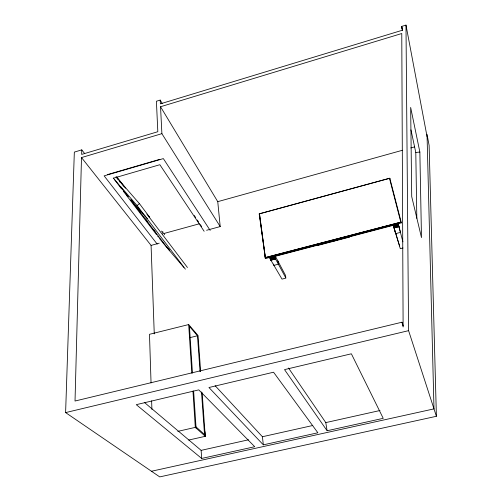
<?xml version="1.0" encoding="UTF-8"?>
<svg xmlns="http://www.w3.org/2000/svg" width="502" height="502" viewBox="0 0 502 502"><rect width="100%" height="100%" fill="white"/><g stroke="black" fill="none" stroke-linecap="round" stroke-linejoin="round"><path stroke-width="0.75" d="M151.472 471.252L433.992 408.879L427.026 134.31L429.116 145.417L436.395 416.29L159.736 476.9L65.605 412.594L74.334 152.1L81.77 149.872L81.65 154.421L157.823 131.719L156.404 101.241L160.201 100.08L162.209 103.443M206.604 230.274L220.196 226.571L161.895 133.664L81.5 157.565L75.024 401.029L401.995 322.209L403.231 325.917M164.637 234.02L164.405 234.773M274.908 256.371L275.184 258.317L270.509 259.54L270.553 258.831L274.908 257.821L274.632 255.876M275.002 256.535L275.46 258.812L270.785 260.036L270.835 259.327L270.509 259.54M275.46 258.812L270.879 260.199L282.005 279.112L285.902 278.108L275.548 258.976L275.09 256.221M398.061 223.446L398.707 225.938L393.769 227.23L393.913 226.477L398.557 225.392L398.023 223.472M398.337 225.85L398.858 226.477L393.926 227.77L394.07 227.017L398.707 225.938M270.289 258.273L271.651 256.867L274.073 257.055L270.289 258.273L269.543 256.949M169.375 250.228L167.348 248.145M120.474 186.361L137.071 205.531L139.449 203.661L147.55 214.429M393.053 224.595L393.612 226.691L393.913 226.477M393.769 227.23L393.719 225.618M393.926 227.77L398.858 226.477M271.111 259.823L270.785 260.036L270.603 258.737M269.241 257.306L270.227 259.051L270.553 258.831M402.34 30.409L401.738 26.393L405.986 25.1L427.089 136.745M161.895 133.664L160.533 106.744L401.769 33.521L403.119 326.934L401.995 322.209M107.359 174.633L159.856 159.329M113.628 178.128L159.862 164.706L204.145 231.284M160.533 106.744L217.755 201.66L402.522 150.249M410.818 147.939L414.589 146.891M162.516 233.894L199.476 223.754M389.809 178.223L401.368 222.869L265.407 258.574L259.195 213.871L389.809 178.223L389.966 178.8M265.106 256.39L265.307 257.846L259.434 213.814L389.489 178.317L400.828 222.185L265.313 257.601L400.828 222.185M81.5 157.565L151.077 245.403L159.247 243.175M265.125 258.072L401.223 222.317L401.368 222.869M279.576 254.407L281.848 253.811M300.761 248.841L303.032 248.245M380.949 227.77L383.221 227.174M388.517 225.787L390.782 225.191M274.28 255.8L274.65 256.466L326.777 242.773M328.289 242.378L334.332 240.791M335.844 240.395L338.11 239.799M339.622 239.404L347.93 237.22M349.442 236.825L393.261 225.316M348.997 236.172L349.273 237.17L317.176 245.597L317.057 244.945M397.948 224.45L398.281 224.363M270.258 258.059L274.073 257.055M397.835 224.57L393.813 225.63L395.595 224.312L397.891 224.789L393.863 225.844L393.449 224.388M270.227 259.051L274.908 257.821L273.941 256.07M393.612 226.691L398.557 225.392M270.321 259.214L275.002 257.984L275.184 258.317L273.54 258.618M393.662 226.873L398.607 225.574L398.199 225.354M270.597 259.71L275.278 258.48L274.883 258.216M393.819 227.412L398.757 226.12M403.031 247.994L400.295 248.697L393.179 224.927M200.649 371.549L198.064 335.562L188.677 324.562L149.483 334.301L151.052 382.938M189.963 337.639L197.481 335.769L200.041 371.618M65.605 412.594L408.59 330.655L405.986 25.1M195.949 426.838L204.527 434.5L201.49 391.962M177.84 431.369L195.347 427.371M196.081 428.024L193.621 391.008M188.702 440.053L205.305 436.301L204.979 431.707M144.444 402.478L201.133 450.363L248.509 439.796M215.132 385.687L262.408 436.734L312.79 425.495M288.506 368.022L325.785 422.602L380.008 410.51M201.678 458.445L254.734 446.711L198.779 389.872L136.28 404.675L201.678 458.445L201.133 450.363M263.33 444.847L317.873 432.78L273.552 372.214L208.945 387.513L263.33 444.847L262.408 436.734M327.109 430.747L383.227 418.335L351.369 353.791L284.521 369.623L327.109 430.747L325.785 422.602M410.962 129.861L415.788 152.489L419.854 152.031L410.655 107.434L411.715 196.602L421.485 237.59L419.854 152.031M161.33 231.064L163.131 232.1M398.5 226.44L398.908 226.659L400.496 232.37L395.614 233.643L393.367 225.429M274.613 257.771L275.002 257.984L274.726 256.039M275.165 258.756L275.548 258.976L270.879 260.199L270.697 258.906M162.466 232.326L163.056 232.872M205.305 436.301L195.297 427.384L192.963 391.077M120.367 181.743L122.35 184.027M122.808 184.548L139.449 203.661M146.91 214.116L187.453 267.497M148.247 215.967L149.747 217.692M113.239 177.997L117.7 183.155M123.762 191.438L128.192 196.558M130.94 199.746L133.432 202.626M137.912 207.815L138.91 208.964M144.388 215.308L147.375 218.765L130.784 199.865M123.605 191.557L128.029 196.684M167.028 247.768L159.467 238.475M183.857 267.397L169.663 250.843L131.166 200.373M197.481 335.769L189.43 326.35L192.461 373.086M81.77 149.872L84.65 153.562M157.214 244.123L104.127 175.863L163.345 158.601L210.181 230.418M118.045 183.55L126.341 194.418M114.625 179.81L121.566 188.89M126.353 195.159L156.624 234.767M157.572 236.003L158.519 237.239M131.323 200.248L133.225 202.739M137.504 208.349L138.452 209.598M139.399 210.846L140.353 212.089M145.58 218.947L147.952 222.06M153.656 229.539L155.08 231.409M166.953 246.99L169.808 250.73M137.071 205.531L145.222 216.268M147.594 219.393L185.382 269.172M116.997 176.961L125.487 188.194M123.687 186.198L116.037 176.779L117.844 179.239M119.219 181.065L120.141 182.276M147.908 214.912L149.527 217.065M194.274 215.496L195.567 217.441M197.286 220.039L198.579 221.984M200.304 224.582L201.597 226.527M273.364 255.945L274.105 257.275M275.447 256.39L285.494 275.372L285.801 277.424M259.195 213.871L259.478 214.398M348.808 235.971L349.273 237.17M408.59 330.655L436.395 416.29M401.744 27.334L402.629 30.158L160.389 103.845L160.201 100.08M394.804 230.424L399.605 245.955M398.08 223.421L402.911 241.826M397.484 223.327L397.891 224.789M398.048 223.346L398.908 226.659L393.976 227.952L393.693 225.454M401.738 26.393L402.34 29.467M331.653 240.74L331.678 240.916A1.205 0.671 -11.1 0 0 333.246 241.192A1.205 0.671 -11.1 0 0 333.886 240.157M277.976 260.965L278.441 264.184L273.816 265.389L273.634 264.102M274.525 255.6L274.65 256.466M259.528 213.99L265.407 257.771M217.755 201.66L220.196 226.571M202.13 392.602L205.249 436.313M188.677 324.562L191.808 373.13M151.077 245.403L154.258 333.893M151.629 400.847L151.905 409.412M415.788 152.489L416.823 218.345M333.905 240.245A1.205 0.671 -11.1 0 1 332.964 241.355A1.337 0.74 -11.1 0 1 331.521 240.778M331.722 240.646A1.205 0.671 -11.1 0 0 332.964 241.355A1.337 0.74 -11.1 0 0 334.112 240.257M334.006 240.176A1.337 0.74 -11.1 0 1 333.008 241.424A1.337 0.74 -11.1 0 1 331.584 240.659"/></g></svg>
